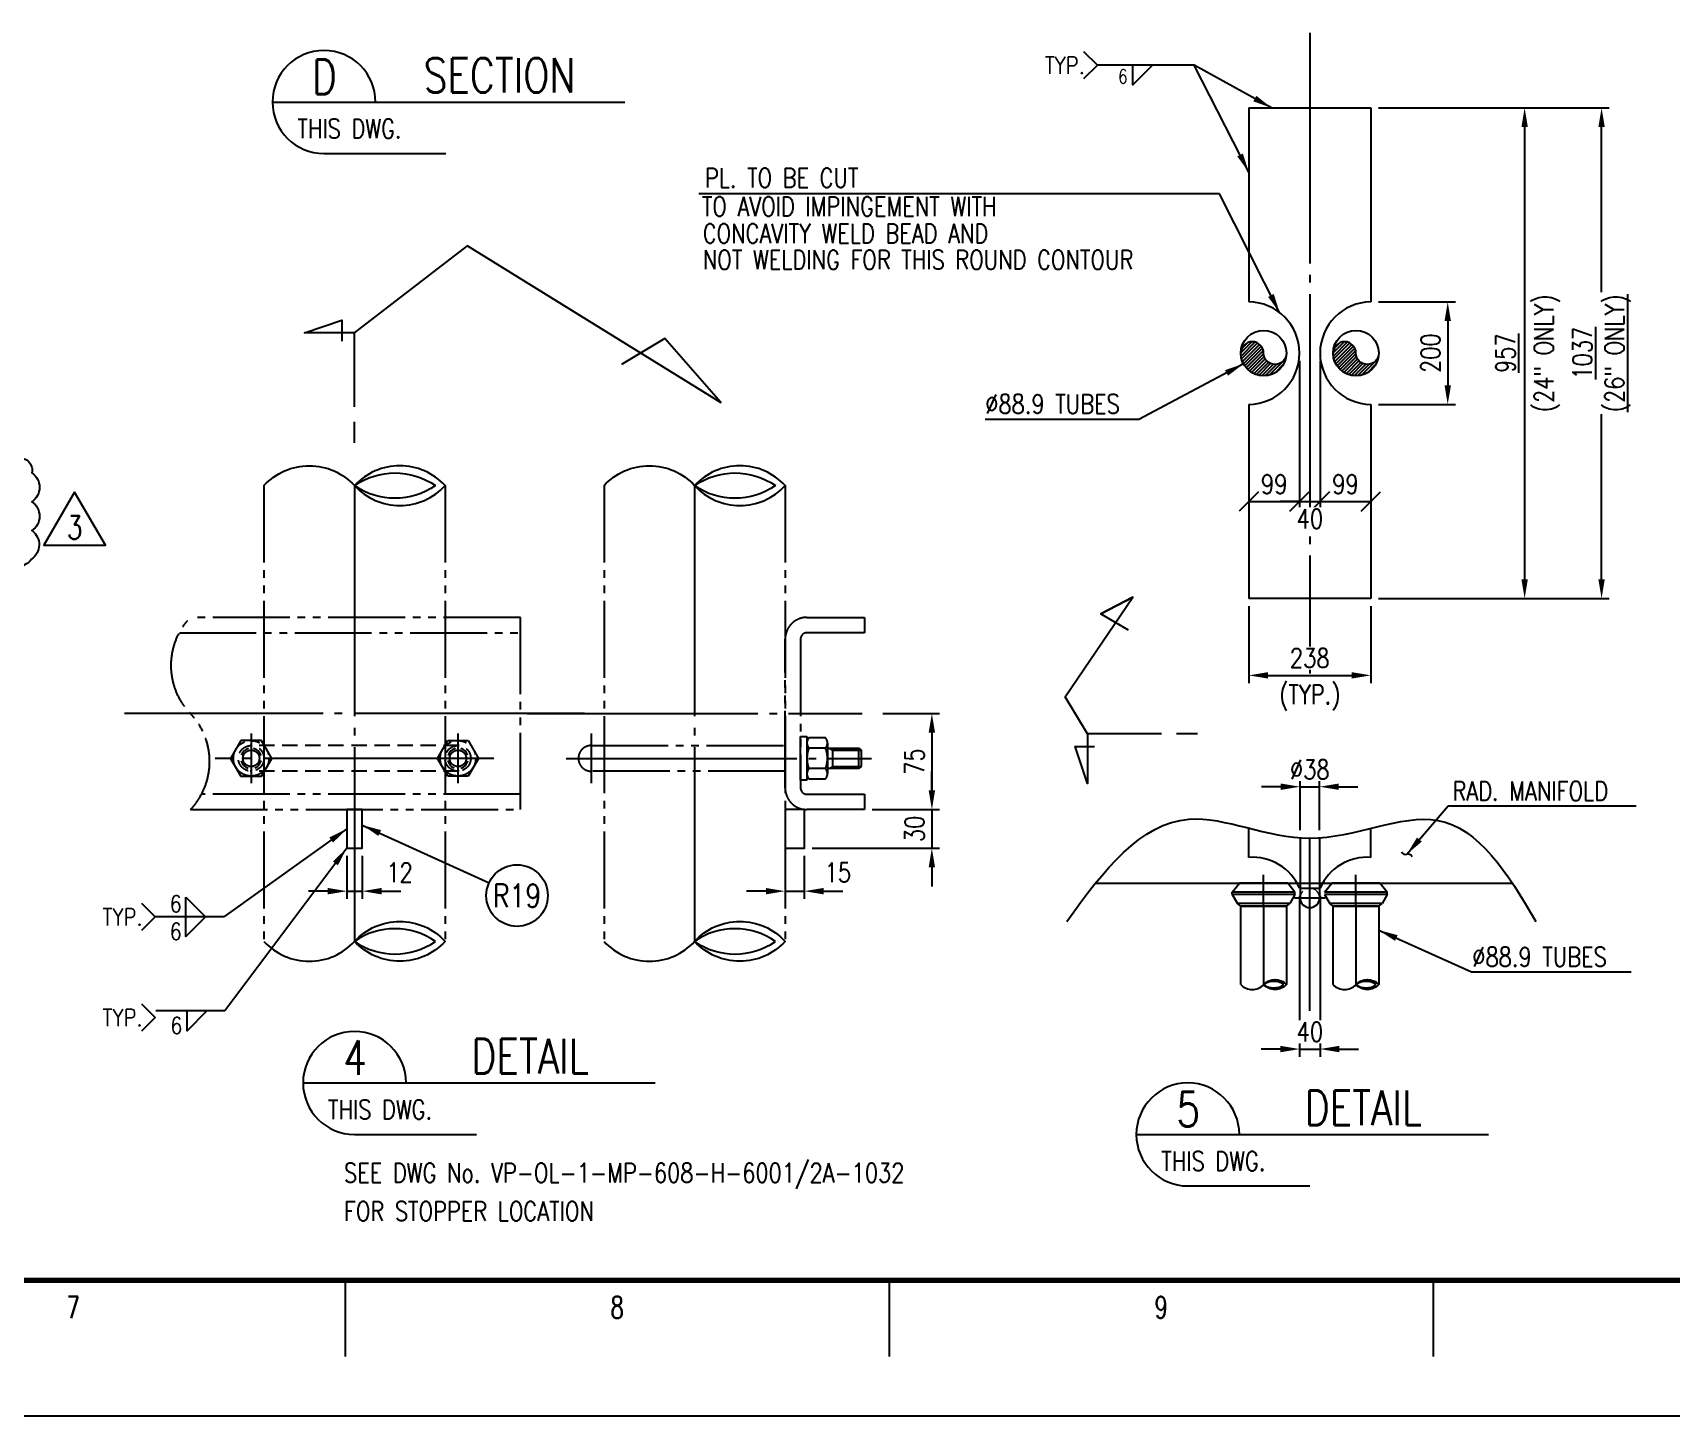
# Model space of a CAD drawing. Header units: millimetres. Extents: x 0 to 91981, y -132907 to 77676.
# Drawn here: x 30559 to 43340, y 41985 to 52780 of the extents above; entities that cross this region are included whole.
import ezdxf
from ezdxf.enums import TextEntityAlignment as Align

# ---------------------------------------------------------------- set-up
doc = ezdxf.new("R2010")
doc.units = ezdxf.units.MM
doc.header["$LTSCALE"] = 60
for name, pattern in [('JNK-CENTER', [34, 30, -1.5, 1, -1.5]), ('JNK-HIDDEN', [3, 2, -1]), ('JNK-PHANTOM', [15, 10, -1, 1, -1, 1, -1])]:
    doc.linetypes.add(name, pattern=pattern)
for name, color, linetype in [('CEN-R', 1, 'JNK-CENTER'), ('CON-C', 4, 'Continuous'), ('CON-G', 3, 'Continuous'), ('CON-W', 7, 'Continuous'), ('CON-Y', 2, 'Continuous'), ('Dim-W', 7, 'Continuous'), ('HID-Y', 2, 'JNK-HIDDEN'), ('PHA-M', 6, 'JNK-PHANTOM'), ('PHA-W', 7, 'JNK-PHANTOM'), ('rev-2', 2, 'Continuous'), ('rev-3', 2, 'Continuous'), ('TXT-Y', 2, 'Continuous')]:
    doc.layers.add(name, color=color, linetype=linetype)
doc.layers.add('CONT-G', color=3, linetype='Continuous', lineweight=25)
doc.styles.add('DESCRIPTION', font='SIMPLEX', dxfattribs={"width": 0.85})
doc.styles.add('ROMANS', font='ROMANS.shx', dxfattribs={"width": 0.8})
doc.styles.add('SIMPLEX', font='simplex.shx', dxfattribs={"width": 0.8})
doc.dimstyles.new('DIM60', dxfattribs={"dimscale": 60, "dimtxt": 2.5, "dimasz": 2.5, "dimexe": 1, "dimexo": 1, "dimgap": 1, "dimtad": 1, "dimdsep": 46, "dimtxsty": 'SIMPLEX', "dimcen": 0, "dimclrd": 256, "dimclre": 256, "dimclrt": 2, "dimadec": 1, "dimazin": 2, "dimtfac": 1, "dimtix": 1, "dimtmove": 2, "dimatfit": 2, "dimfxl": 1, "dimarcsym": 1})
doc.dimstyles.new('DIM60x10', dxfattribs={"dimscale": 60, "dimtxt": 2.5, "dimasz": 2.5, "dimexe": 1, "dimexo": 1, "dimgap": 1, "dimtad": 1, "dimdec": 1, "dimlfac": 0.1, "dimdsep": 46, "dimtxsty": 'SIMPLEX', "dimcen": 2.5, "dimclrd": 7, "dimclre": 7, "dimclrt": 2, "dimadec": 1, "dimazin": 2, "dimtfac": 1, "dimtdec": 1, "dimtix": 1, "dimtmove": 2, "dimatfit": 2, "dimfxl": 1, "dimtfill": 1, "dimtolj": 1, "dimtzin": 0, "dimarcsym": 1})
doc.dimstyles.new('DIM60x4', dxfattribs={"dimscale": 60, "dimtxt": 2.5, "dimasz": 2.5, "dimexe": 1, "dimexo": 1, "dimgap": 1, "dimtad": 1, "dimdec": 1, "dimlfac": 0.25, "dimdsep": 46, "dimtxsty": 'SIMPLEX', "dimcen": 2.5, "dimclrd": 7, "dimclre": 7, "dimclrt": 2, "dimadec": 1, "dimazin": 2, "dimtfac": 1, "dimtdec": 1, "dimtix": 1, "dimtmove": 2, "dimatfit": 2, "dimfxl": 1, "dimtfill": 1, "dimtolj": 1, "dimtzin": 0, "dimarcsym": 1})

# ---------------------------------------------------------------- blocks, each defined once
blk = doc.blocks.new('pipesec')
at = {"layer": 'CON-W'}
for p, q in [((0.121, 0.485), (0.485, 0.121)), ((0.244, 0.437), (0.437, 0.244)), ((0.012, 0), (0.36, -0.347)), ((0.075, 0.011), (0.394, -0.308)), ((0.126, 0.034), (0.425, -0.264)), ((0.169, 0.066), (0.451, -0.216)), ((0.204, 0.105), (0.473, -0.163)), ((0.23, 0.153), (0.489, -0.105)), ((0.247, 0.211), (0.498, -0.041)), ((0.248, 0.284), (0.499, 0.033)), ((-0.25, -0.258), (-0.008, -0.5)), ((-0.243, -0.191), (0.063, -0.496)), ((-0.227, -0.355), (-0.105, -0.477)), ((-0.223, -0.136), (0.125, -0.484)), ((-0.193, -0.092), (0.181, -0.466)), ((-0.156, -0.055), (0.232, -0.443)), ((-0.111, -0.026), (0.279, -0.415)), ((-0.056, -0.006), (0.321, -0.383))]:
    blk.add_line(p, q, dxfattribs=at)
blk.add_lwpolyline([(0, 0.5, -1), (0, 0, 1), (0, -0.5, 1)], format="xyb", dxfattribs=at)
blk = doc.blocks.new('weld-sy2')
blk.add_lwpolyline([(2.56, 0), (0, -2.56), (0, 0)])
at = {"style": 'SIMPLEX', "width": 0.8}
blk.add_attdef('4', text='', height=2.2, dxfattribs=at).set_placement((-0.6504, -2.992), align=Align.RIGHT)
blk = doc.blocks.new('tail-l')
blk.add_lwpolyline([(-1.74, -1.74), (0, 0), (-1.74, 1.74)])
at = {"style": 'SIMPLEX', "width": 0.85}
blk.add_text('TYP.', height=2.2, dxfattribs=at).set_placement((-1.62, -0.02), align=Align.MIDDLE_RIGHT)
blk = doc.blocks.new('*D984')
at = {"layer": 'DEFPOINTS', "color": 0, "ltscale": 60, "transparency": 16777216}
for p in [(40997, 50680), (40997, 49880), (41597, 49880)]:
    blk.add_point(p, dxfattribs=at)
at = {"layer": 'Dim-W', "color": 7, "linetype": 'ByBlock', "lineweight": -2, "ltscale": 60, "transparency": 16777216}
for p, q in [((41057, 50680), (41657, 50680)), ((41597, 50530), (41597, 50030)), ((41057, 49880), (41657, 49880))]:
    blk.add_line(p, q, dxfattribs=at)
at = {"layer": 'Dim-W', "color": 7, "ltscale": 60, "transparency": 16777216}
for points in [[(41572, 50530), (41622, 50530), (41597, 50680)], [(41572, 50030), (41622, 50030), (41597, 49880)]]:
    blk.add_solid(points, dxfattribs=at)
at = {"layer": 'Dim-W', "color": 2, "ltscale": 60, "transparency": 16777216, "insert": (41462, 50280), "char_height": 150, "attachment_point": 5, "rotation": 90, "style": 'SIMPLEX', "bg_fill": 3, "box_fill_scale": 1.1, "bg_fill_color": 256, "bg_fill_true_color": 13158600, "bg_fill_transparency": 0}
blk.add_mtext('\\A1;200', dxfattribs=at)
blk = doc.blocks.new('*D985')
at = {"layer": 'DEFPOINTS', "color": 0, "ltscale": 60, "transparency": 16777216}
for p in [(40997, 52194), (40997, 48366), (42197, 48366)]:
    blk.add_point(p, dxfattribs=at)
at = {"layer": 'Dim-W', "color": 7, "linetype": 'ByBlock', "lineweight": -2, "ltscale": 60, "transparency": 16777216}
for p, q in [((41057, 52194), (42257, 52194)), ((42197, 52044), (42197, 48516)), ((41057, 48366), (42257, 48366))]:
    blk.add_line(p, q, dxfattribs=at)
at = {"layer": 'Dim-W', "color": 7, "ltscale": 60, "transparency": 16777216}
for points in [[(42172, 52044), (42222, 52044), (42197, 52194)], [(42172, 48516), (42222, 48516), (42197, 48366)]]:
    blk.add_solid(points, dxfattribs=at)
at = {"layer": 'Dim-W', "color": 2, "ltscale": 60, "transparency": 16777216, "char_height": 150, "attachment_point": 5, "rotation": 90, "style": 'SIMPLEX', "bg_fill": 3, "box_fill_scale": 1.1, "bg_fill_color": 256, "bg_fill_true_color": 13158600, "bg_fill_transparency": 0}
for s, insert in [('\\A1;(24" ONLY)', (42371, 50280)), ('\\A1;\\L957', (42047, 50280))]:
    blk.add_mtext(s, dxfattribs=dict(at, insert=insert))
blk = doc.blocks.new('_Oblique')
at = {"color": 0, "linetype": 'ByBlock', "lineweight": -2}
blk.add_line((-0.5, -0.5), (0.5, 0.5), dxfattribs=at)
blk = doc.blocks.new('*D986')
at = {"layer": 'DEFPOINTS', "color": 0, "ltscale": 60, "transparency": 16777216}
for p in [(40441, 50280), (40045, 49880), (40441, 49123)]:
    blk.add_point(p, dxfattribs=at)
at = {"layer": 'Dim-W', "color": 7, "linetype": 'ByBlock', "lineweight": -2, "ltscale": 60, "transparency": 16777216}
for p, q in [((40441, 50220), (40441, 49063)), ((40045, 49820), (40045, 49063)), ((40045, 49123), (40441, 49123))]:
    blk.add_line(p, q, dxfattribs=at)
at = {"layer": 'Dim-W', "color": 7, "lineweight": -2, "ltscale": 60, "transparency": 16777216, "xscale": 150, "yscale": 150, "zscale": 150, "rotation": 180}
blk.add_blockref('_Oblique', (40045, 49123), dxfattribs=at)
at = {"layer": 'Dim-W', "color": 7, "lineweight": -2, "ltscale": 60, "transparency": 16777216, "xscale": 150, "yscale": 150, "zscale": 150}
blk.add_blockref('_Oblique', (40441, 49123), dxfattribs=at)
at = {"layer": 'Dim-W', "color": 2, "ltscale": 60, "transparency": 16777216, "insert": (40243, 49258), "char_height": 150, "attachment_point": 5, "style": 'SIMPLEX', "bg_fill": 3, "box_fill_scale": 1.1, "bg_fill_color": 256, "bg_fill_true_color": 13158600, "bg_fill_transparency": 0}
blk.add_mtext('\\A1;99', dxfattribs=at)
blk = doc.blocks.new('*D987')
at = {"layer": 'DEFPOINTS', "color": 0, "ltscale": 60, "transparency": 16777216}
for p in [(40601, 50280), (40997, 49880), (40997, 49123)]:
    blk.add_point(p, dxfattribs=at)
at = {"layer": 'Dim-W', "color": 7, "linetype": 'ByBlock', "lineweight": -2, "ltscale": 60, "transparency": 16777216}
for p, q in [((40601, 50220), (40601, 49063)), ((40997, 49820), (40997, 49063)), ((40601, 49123), (40997, 49123))]:
    blk.add_line(p, q, dxfattribs=at)
at = {"layer": 'Dim-W', "color": 7, "lineweight": -2, "ltscale": 60, "transparency": 16777216, "xscale": 150, "yscale": 150, "zscale": 150, "rotation": 180}
blk.add_blockref('_Oblique', (40601, 49123), dxfattribs=at)
at = {"layer": 'Dim-W', "color": 7, "lineweight": -2, "ltscale": 60, "transparency": 16777216, "xscale": 150, "yscale": 150, "zscale": 150}
blk.add_blockref('_Oblique', (40997, 49123), dxfattribs=at)
at = {"layer": 'Dim-W', "color": 2, "ltscale": 60, "transparency": 16777216, "insert": (40799, 49258), "char_height": 150, "attachment_point": 5, "style": 'SIMPLEX', "bg_fill": 3, "box_fill_scale": 1.1, "bg_fill_color": 256, "bg_fill_true_color": 13158600, "bg_fill_transparency": 0}
blk.add_mtext('\\A1;99', dxfattribs=at)
blk = doc.blocks.new('*D988')
at = {"layer": 'DEFPOINTS', "color": 0, "ltscale": 60, "transparency": 16777216}
for p in [(40441, 50280), (40601, 50280)]:
    blk.add_point(p, dxfattribs=at)
at = {"layer": 'Dim-W', "color": 7, "linetype": 'ByBlock', "lineweight": -2, "ltscale": 60, "transparency": 16777216}
for p, q in [((40441, 50220), (40441, 49063)), ((40601, 50220), (40601, 49063)), ((40441, 49123), (40291, 49123)), ((40441, 49123), (40601, 49123)), ((40601, 49123), (40751, 49123))]:
    blk.add_line(p, q, dxfattribs=at)
at = {"layer": 'Dim-W', "color": 7, "lineweight": -2, "ltscale": 60, "transparency": 16777216, "xscale": 150, "yscale": 150, "zscale": 150}
blk.add_blockref('_Oblique', (40441, 49123), dxfattribs=at)
at = {"layer": 'Dim-W', "color": 7, "lineweight": -2, "ltscale": 60, "transparency": 16777216, "xscale": 150, "yscale": 150, "zscale": 150, "rotation": 180}
blk.add_blockref('_Oblique', (40601, 49123), dxfattribs=at)
at = {"layer": 'Dim-W', "color": 2, "ltscale": 60, "transparency": 16777216, "insert": (40521, 48988), "char_height": 150, "attachment_point": 5, "style": 'SIMPLEX', "bg_fill": 3, "box_fill_scale": 1.1, "bg_fill_color": 256, "bg_fill_true_color": 13158600, "bg_fill_transparency": 0}
blk.add_mtext('\\A1;40', dxfattribs=at)
at = {"layer": 'DEFPOINTS', "color": 0, "ltscale": 60, "transparency": 16777216}
blk.add_point((40601, 49123), dxfattribs=at)
blk = doc.blocks.new('*D989')
at = {"layer": 'DEFPOINTS', "color": 0, "ltscale": 60, "transparency": 16777216}
for p in [(40045, 48366), (40997, 48366), (40997, 47766)]:
    blk.add_point(p, dxfattribs=at)
at = {"layer": 'Dim-W', "color": 7, "linetype": 'ByBlock', "lineweight": -2, "ltscale": 60, "transparency": 16777216}
for p, q in [((40045, 48306), (40045, 47706)), ((40997, 48306), (40997, 47706)), ((40195, 47766), (40847, 47766))]:
    blk.add_line(p, q, dxfattribs=at)
at = {"layer": 'Dim-W', "color": 7, "ltscale": 60, "transparency": 16777216}
for points in [[(40195, 47791), (40195, 47741), (40045, 47766)], [(40847, 47791), (40847, 47741), (40997, 47766)]]:
    blk.add_solid(points, dxfattribs=at)
at = {"layer": 'Dim-W', "color": 2, "ltscale": 60, "transparency": 16777216, "char_height": 150, "attachment_point": 5, "style": 'SIMPLEX', "bg_fill": 3, "box_fill_scale": 1.1, "bg_fill_color": 256, "bg_fill_true_color": 13158600, "bg_fill_transparency": 0}
for s, insert in [('\\A1;238', (40521, 47901)), ('\\A1;(TYP.)', (40521, 47592))]:
    blk.add_mtext(s, dxfattribs=dict(at, insert=insert))
blk = doc.blocks.new('*D853')
at = {"layer": 'CON-G', "color": 7, "linetype": 'ByBlock', "lineweight": -2, "ltscale": 60, "transparency": 16777216}
for p, q in [((40445, 46558), (40445, 46957)), ((40597, 46558), (40597, 46957)), ((40295, 46897), (40145, 46897)), ((40445, 46897), (40597, 46897)), ((40747, 46897), (40897, 46897))]:
    blk.add_line(p, q, dxfattribs=at)
at = {"layer": 'CON-G', "color": 7, "ltscale": 60, "transparency": 16777216}
for points in [[(40295, 46922), (40295, 46872), (40445, 46897)], [(40747, 46922), (40747, 46872), (40597, 46897)]]:
    blk.add_solid(points, dxfattribs=at)
at = {"layer": 'DEFPOINTS', "color": 0, "ltscale": 60, "transparency": 16777216}
for p in [(40445, 46498), (40597, 46498)]:
    blk.add_point(p, dxfattribs=at)
at = {"layer": 'CON-G', "color": 2, "ltscale": 60, "transparency": 16777216, "insert": (40521, 47032), "char_height": 150, "attachment_point": 5, "style": 'SIMPLEX', "bg_fill": 3, "box_fill_scale": 1.1, "bg_fill_color": 256, "bg_fill_true_color": 13158600, "bg_fill_transparency": 0}
blk.add_mtext('\\A1;%%C38', dxfattribs=at)
at = {"layer": 'DEFPOINTS', "color": 0, "ltscale": 60, "transparency": 16777216}
blk.add_point((40597, 46897), dxfattribs=at)
blk = doc.blocks.new('*D990')
at = {"layer": 'CON-G', "color": 7, "linetype": 'ByBlock', "lineweight": -2, "ltscale": 60, "transparency": 16777216}
for p, q in [((40441, 46045), (40441, 44790)), ((40601, 46045), (40601, 44790)), ((40291, 44850), (40141, 44850)), ((40441, 44850), (40601, 44850)), ((40751, 44850), (40901, 44850))]:
    blk.add_line(p, q, dxfattribs=at)
at = {"layer": 'CON-G', "color": 7, "ltscale": 60, "transparency": 16777216}
for points in [[(40291, 44875), (40291, 44825), (40441, 44850)], [(40751, 44875), (40751, 44825), (40601, 44850)]]:
    blk.add_solid(points, dxfattribs=at)
at = {"layer": 'DEFPOINTS', "color": 0, "ltscale": 60, "transparency": 16777216}
for p in [(40441, 46105), (40601, 46105)]:
    blk.add_point(p, dxfattribs=at)
at = {"layer": 'CON-G', "color": 2, "ltscale": 60, "transparency": 16777216, "insert": (40521, 44985), "char_height": 150, "attachment_point": 5, "style": 'SIMPLEX', "bg_fill": 3, "box_fill_scale": 1.1, "bg_fill_color": 256, "bg_fill_true_color": 13158600, "bg_fill_transparency": 0}
blk.add_mtext('\\A1;40', dxfattribs=at)
at = {"layer": 'DEFPOINTS', "color": 0, "ltscale": 60, "transparency": 16777216}
blk.add_point((40601, 44850), dxfattribs=at)
blk = doc.blocks.new('SECMARK4')
at = {"layer": 'CON-C'}
blk.add_line((0, 0), (-2.72, 0), dxfattribs=at)
blk.add_lwpolyline([(-4.67, 0), (-14.32, 0), (-14.32, -6.45), (-15.93, -1.66), (-13.39, -1.66)], dxfattribs=at)
at = {"layer": 'CON-C', "style": 'SIMPLEX', "width": 0.8}
blk.add_attdef('TAG', text='', height=3.5, dxfattribs=at).set_placement((-7.82, -4.86), align=Align.CENTER)
blk = doc.blocks.new('pipesece')
at = {"layer": 'CON-W'}
blk.add_lwpolyline([(0.5, 0, 0.44), (0, 0, -0.44), (-0.5, 0, -0.44), (0, 0)], format="xyb", dxfattribs=at)
blk.add_lwpolyline([(-0.4461, 0, 0.31383), (0, 0, 0.31383)], format="xyb", close=True, dxfattribs=at)
blk = doc.blocks.new('*D854')
at = {"layer": 'CON-W', "color": 7, "linetype": 'ByBlock', "lineweight": -2, "transparency": 16777216}
for p, q in [((33010, 46358), (33010, 46022)), ((33130, 46358), (33130, 46022)), ((32860, 46082), (32710, 46082)), ((33010, 46082), (33130, 46082)), ((33280, 46082), (33430, 46082))]:
    blk.add_line(p, q, dxfattribs=at)
at = {"layer": 'CON-W', "color": 7, "transparency": 16777216}
blk.add_solid([(32860, 46107), (32860, 46057), (33010, 46082)], dxfattribs=at)
at = {"layer": 'DEFPOINTS', "color": 0, "transparency": 16777216}
for p in [(33010, 46418), (33130, 46418), (33130, 46082)]:
    blk.add_point(p, dxfattribs=at)
at = {"layer": 'CON-W', "color": 2, "transparency": 16777216, "insert": (33421, 46228), "char_height": 150, "attachment_point": 5, "style": 'SIMPLEX', "bg_fill": 3, "box_fill_scale": 1.1, "bg_fill_color": 256, "bg_fill_true_color": 13158600, "bg_fill_transparency": 0}
blk.add_mtext('\\A1;12', dxfattribs=at)
at = {"layer": 'CON-W', "color": 7, "transparency": 16777216}
blk.add_solid([(33280, 46107), (33280, 46057), (33130, 46082)], dxfattribs=at)
blk = doc.blocks.new('*D855')
at = {"layer": 'CON-W', "color": 7, "linetype": 'ByBlock', "lineweight": -2, "transparency": 16777216}
for p, q in [((36428, 46358), (36428, 46022)), ((36578, 46358), (36578, 46022)), ((36278, 46082), (36128, 46082)), ((36428, 46082), (36578, 46082)), ((36728, 46082), (36878, 46082))]:
    blk.add_line(p, q, dxfattribs=at)
at = {"layer": 'CON-W', "color": 7, "transparency": 16777216}
blk.add_solid([(36278, 46107), (36278, 46057), (36428, 46082)], dxfattribs=at)
at = {"layer": 'DEFPOINTS', "color": 0, "transparency": 16777216}
for p in [(36428, 46418), (36578, 46418), (36578, 46082)]:
    blk.add_point(p, dxfattribs=at)
at = {"layer": 'CON-W', "color": 2, "transparency": 16777216, "insert": (36840, 46228), "char_height": 150, "attachment_point": 5, "style": 'SIMPLEX', "bg_fill": 3, "box_fill_scale": 1.1, "bg_fill_color": 256, "bg_fill_true_color": 13158600, "bg_fill_transparency": 0}
blk.add_mtext('\\A1;15', dxfattribs=at)
at = {"layer": 'CON-W', "color": 7, "transparency": 16777216}
blk.add_solid([(36728, 46107), (36728, 46057), (36578, 46082)], dxfattribs=at)
blk = doc.blocks.new('*D856')
at = {"layer": 'CON-W', "color": 7, "linetype": 'ByBlock', "lineweight": -2, "transparency": 16777216}
for p, q in [((37191, 47468), (37633, 47468)), ((37573, 47318), (37573, 46868)), ((37108, 46718), (37633, 46718))]:
    blk.add_line(p, q, dxfattribs=at)
at = {"layer": 'CON-W', "color": 7, "transparency": 16777216}
for points in [[(37548, 47318), (37598, 47318), (37573, 47468)], [(37548, 46868), (37598, 46868), (37573, 46718)]]:
    blk.add_solid(points, dxfattribs=at)
at = {"layer": 'DEFPOINTS', "color": 0, "transparency": 16777216}
for p in [(37131, 47468), (37048, 46718), (37573, 46718)]:
    blk.add_point(p, dxfattribs=at)
at = {"layer": 'CON-W', "color": 2, "transparency": 16777216, "insert": (37438, 47093), "char_height": 150, "attachment_point": 5, "rotation": 90, "style": 'SIMPLEX', "bg_fill": 3, "box_fill_scale": 1.1, "bg_fill_color": 256, "bg_fill_true_color": 13158600, "bg_fill_transparency": 0}
blk.add_mtext('\\A1;75', dxfattribs=at)
blk = doc.blocks.new('*D857')
at = {"layer": 'CON-W', "color": 7, "linetype": 'ByBlock', "lineweight": -2, "transparency": 16777216}
for p, q in [((37573, 46868), (37573, 47018)), ((37108, 46718), (37633, 46718)), ((37573, 46718), (37573, 46418)), ((36638, 46418), (37633, 46418)), ((37573, 46268), (37573, 46118))]:
    blk.add_line(p, q, dxfattribs=at)
at = {"layer": 'CON-W', "color": 7, "transparency": 16777216}
for points in [[(37548, 46868), (37598, 46868), (37573, 46718)], [(37548, 46268), (37598, 46268), (37573, 46418)]]:
    blk.add_solid(points, dxfattribs=at)
at = {"layer": 'DEFPOINTS', "color": 0, "transparency": 16777216}
for p in [(37048, 46718), (36578, 46418)]:
    blk.add_point(p, dxfattribs=at)
at = {"layer": 'CON-W', "color": 2, "transparency": 16777216, "insert": (37438, 46568), "char_height": 150, "attachment_point": 5, "rotation": 90, "style": 'SIMPLEX', "bg_fill": 3, "box_fill_scale": 1.1, "bg_fill_color": 256, "bg_fill_true_color": 13158600, "bg_fill_transparency": 0}
blk.add_mtext('\\A1;30', dxfattribs=at)
at = {"layer": 'DEFPOINTS', "color": 0, "transparency": 16777216}
blk.add_point((37573, 46418), dxfattribs=at)
blk = doc.blocks.new('weld-sy1')
blk.add_lwpolyline([(0, 2.56), (2.56, 0), (0, -2.56)], close=True)
at = {"style": 'DESCRIPTION', "width": 0.8}
for p in [(-0.563, 0.592), (-0.563, -2.992)]:
    blk.add_attdef('4', text='', height=2.2, dxfattribs=at).set_placement(p, align=Align.RIGHT)
for p in [(3.018, 0.57), (3.018, -2.87)]:
    blk.add_attdef('50-150', p, '', height=2.2, dxfattribs=at)
blk = doc.blocks.new('piec-tag')
at = {"layer": 'CON-Y'}
blk.add_circle((0, 0), 4, dxfattribs=at)
at = {"layer": 'CON-G', "style": 'SIMPLEX', "width": 0.8}
blk.add_attdef('P.N', text='', height=3, dxfattribs=at).set_placement((0, 0), align=Align.MIDDLE)
at = {"layer": 'CON-G', "style": 'SIMPLEX', "width": 0.8, "flags": 1}
blk.add_attdef('BOM', (4.48, -3.74), '', height=2.5, dxfattribs=at)
blk = doc.blocks.new('SECTITLE')
at = {"layer": 'CON-G'}
for p, q in [((-1.7, 0), (44.1, 0)), ((5, -6.7), (20.86, -6.7))]:
    blk.add_line(p, q, dxfattribs=at)
blk.add_arc((5, 0), 6.7, 0, 270, dxfattribs=at)
at = {"layer": 'CON-C', "style": 'SIMPLEX', "width": 0.8}
for tag, p in [('A', (5.06, 1.04)), ('ELEVATION', (27.83, 1.22))]:
    blk.add_attdef(tag, text='', height=4.5, dxfattribs=at).set_placement(p, align=Align.CENTER)
at = {"layer": 'CON-Y', "style": 'SIMPLEX', "width": 0.8}
blk.add_attdef('SCALE', text='', height=2.5, dxfattribs=at).set_placement((44.9, -3.72), align=Align.RIGHT)
blk.add_attdef('H0000-0000', (1.54, -4.72), '', height=2.5, dxfattribs=at)
blk = doc.blocks.new('*D991')
at = {"layer": 'DEFPOINTS', "color": 0, "ltscale": 60, "transparency": 16777216}
for p in [(40997, 52194), (42797, 52194), (40997, 48366)]:
    blk.add_point(p, dxfattribs=at)
at = {"layer": 'Dim-W', "color": 7, "linetype": 'ByBlock', "lineweight": -2, "ltscale": 60, "transparency": 16777216}
for p, q in [((41057, 52194), (42857, 52194)), ((42797, 48516), (42797, 52044)), ((41057, 48366), (42857, 48366))]:
    blk.add_line(p, q, dxfattribs=at)
at = {"layer": 'Dim-W', "color": 7, "ltscale": 60, "transparency": 16777216}
for points in [[(42772, 52044), (42822, 52044), (42797, 52194)], [(42772, 48516), (42822, 48516), (42797, 48366)]]:
    blk.add_solid(points, dxfattribs=at)
at = {"layer": 'Dim-W', "color": 2, "ltscale": 60, "transparency": 16777216, "insert": (42797, 50280), "char_height": 150, "attachment_point": 5, "rotation": 90, "style": 'SIMPLEX', "bg_fill": 3, "box_fill_scale": 1.1, "bg_fill_color": 256, "bg_fill_true_color": 13158600, "bg_fill_transparency": 0}
blk.add_mtext('\\A1;\\L1037\\P(26" ONLY)', dxfattribs=at)
blk = doc.blocks.new('revmark')
at = {"layer": 'rev-2'}
blk.add_lwpolyline([(0, 0), (-4, -6.93), (4, -6.93)], close=True, dxfattribs=at)
at = {"layer": 'rev-2', "style": 'SIMPLEX', "width": 0.8}
blk.add_attdef('REVMARK', text='', height=3, dxfattribs=at).set_placement((0, -4.62), align=Align.MIDDLE_CENTER)
blk = doc.blocks.new('TITLE')
at = {"color": 7}
for p, q in [((523.41, 17.68), (523.41, 7.78)), ((594.15, 17.68), (594.15, 7.78)), ((664.88, 17.68), (664.88, 7.78)), ((841, 0), (0, 0))]:
    blk.add_line(p, q, dxfattribs=at)
at = {"color": 7, "const_width": 0.707}
blk.add_lwpolyline([(28.29, 17.68), (823.67, 17.68)], dxfattribs=at)
at = {"color": 7, "style": 'ROMANS', "width": 0.7}
for s, p in [('7', (488.05, 14.15)), ('8', (558.78, 14.15)), ('9', (629.51, 14.15))]:
    blk.add_text(s, height=2.83, dxfattribs=at).set_placement(p, align=Align.MIDDLE)

msp = doc.modelspace()

# ---------------------------------------------------------------- linework, layer by layer
at = {"layer": 'CEN-R'}
for p, q in [((40521.14383, 52780.16912), (40521.14383, 47780.16912)), ((33069.53173, 49246.46822), (33069.53173, 45690.23087)), ((35721.97956, 49246.46822), (35721.97956, 45690.23087)), ((34863.44828, 47468.34954), (31275.61518, 47468.34954)), ((34415.26633, 47468.34954), (37028.69279, 47468.34954)), ((32263.03173, 47312.32168), (32263.03173, 46924.3774)), ((33876.03173, 47312.32168), (33876.03173, 46924.3774)), ((34915.47956, 47312.32168), (34915.47956, 46924.3774)), ((34156.67128, 47118.34954), (31982.39218, 47118.34954)), ((34719.92132, 47118.34954), (37103.0038, 47118.34954)), ((40521.14383, 45148.30305), (40521.14383, 46495.42759))]:
    msp.add_line(p, q, dxfattribs=at)
at = {"layer": 'CON-C'}
msp.add_line((33069.53173, 49580.28079), (33069.53173, 49743.28079), dxfattribs=at)
for points in [[(33069.53173, 50439.28079), (33949.92234, 51116.44013), (35927.16039, 49893.85274), (35490.24009, 50393.48412), (35151.40444, 50190.53202)], [(33069.53173, 49860.28079), (33069.53173, 50439.28079), (32678.93173, 50439.28079), (32970.93173, 50536.28079), (32970.93173, 50374.28079)], [(38786.28019, 47310.07252), (38611.62948, 47597.96495), (39140.17724, 48377.33089), (38890.58803, 48246.43936), (39140.17724, 48377.33089)], [(38890.58803, 48246.43936), (39104.2635, 48121.00827)]]:
    msp.add_lwpolyline(points, dxfattribs=at)
at = {"layer": 'CON-G', "ltscale": 60}
for p, q in [((40045.14383, 52194.16912), (40045.14383, 50680.14912)), ((40045.14383, 52194.16912), (40997.14383, 52194.16912)), ((40997.14383, 52194.16912), (40997.14383, 50680.14912)), ((40045.14383, 49880.18912), (40045.14383, 48366.16912)), ((40997.14383, 49880.18912), (40997.14383, 48366.16912)), ((40997.14383, 48366.16912), (40045.14383, 48366.16912)), ((38848.8008, 46143.36171), (42101.76516, 46143.36171))]:
    msp.add_line(p, q, dxfattribs=at)
for centre, start, end in [((40041.14383, 50280.16912), 270.572967345, 89.427032655), ((41001.14383, 50280.16912), 90.572967345, 269.427032655)]:
    msp.add_arc(centre, 400, start, end, dxfattribs=at)
at = {"layer": 'CON-G'}
for centre, start, end in [((32263.03173, 47118.34954), 105.772784845, 161.329341187), ((32263.03173, 47118.34954), 15.659044557, 76.437566337), ((33876.03173, 47118.34954), 103.562433663, 164.340955443), ((33876.03173, 47118.34954), 18.670658813, 74.227215155), ((32263.03173, 47118.34954), 194.16511255, 253.054479875), ((32263.03173, 47118.34954), 291.470318793, 347.039755404), ((33876.03173, 47118.34954), 192.960244596, 248.529681207), ((33876.03173, 47118.34954), 286.945520125, 345.83488745)]:
    msp.add_arc(centre, 80, start, end, dxfattribs=at)
at = {"layer": 'CON-W'}
msp.add_lwpolyline([(41237.07689, 46389.42589, 0.4), (41278.37147, 46370.4587, -0.4), (41319.66604, 46351.49151, -0.4)], format="xyb", dxfattribs=at)
at = {"layer": 'CON-W', "ltscale": 60}
for centre in [(40161.14379, 50280.16912), (40881.14379, 50280.16912)]:
    msp.add_circle(centre, 177.8, dxfattribs=at)
msp.add_open_spline([(38626.10463, 45844.41449), (38910.85834, 46247.9445), (39425.97801, 46891.1961), (40533.05164, 46315.59996), (41631.6083, 46895.86457), (42064.86375, 46225.36922), (42283.96784, 45844.41449)], degree=3, knots=[116.8466617384, 116.8466617384, 116.8466617384, 116.8466617384, 1065.4408903908, 1781.604025587, 2537.6901140319, 3375.5909203904, 3375.5909203904, 3375.5909203904, 3375.5909203904], dxfattribs=at)
at = {"layer": 'CONT-G'}
for p, q in [((40045.14383, 46345.8455), (40045.14383, 46573.97509)), ((40997.14383, 46345.8455), (40997.14383, 46572.36234))]:
    msp.add_line(p, q, dxfattribs=at)
for points in [[(33009.53173, 46418.34954), (33129.53173, 46418.34954), (33129.53173, 46718.34954), (33009.53173, 46718.34954)], [(36428.47956, 46418.34954), (36578.47956, 46418.34954), (36578.47956, 46718.34954), (36428.47956, 46718.34954)]]:
    msp.add_lwpolyline(points, close=True, dxfattribs=at)
for centre, start, end in [((40073.84583, 45946.87659), 23.32915495, 94.114795561), ((40968.44182, 45946.87659), 85.885204419, 156.670845033)]:
    msp.add_arc(centre, 400, start, end, dxfattribs=at)
at = {"layer": 'HID-Y'}
for p, q in [((33884.53173, 47218.34954), (32254.53173, 47218.34954)), ((33884.53173, 47018.34954), (32254.53173, 47018.34954))]:
    msp.add_line(p, q, dxfattribs=at)
at = {"layer": 'HID-Y', "ltscale": 60}
msp.add_line((40441.14383, 46105.28171), (40601.14383, 46105.28171), dxfattribs=at)
at = {"layer": 'HID-Y'}
for centre in [(32263.03173, 47118.34954), (33876.03173, 47118.34954)]:
    msp.add_circle(centre, 100, dxfattribs=at)
at = {"layer": 'PHA-M', "ltscale": 60}
for p, q in [((39916.74383, 46075.43175), (39973.74383, 46143.36171)), ((41125.54383, 46075.43175), (41068.54383, 46143.36171)), ((39916.74383, 46055.43175), (39916.74383, 46075.43175)), ((39916.74383, 46055.43175), (39957.13473, 45985.47266)), ((41125.54383, 46055.43175), (41085.15292, 45985.47266)), ((41125.54383, 46055.43175), (41125.54383, 46075.43175)), ((39983.34383, 45965.36171), (39957.13473, 45985.47266)), ((41058.94383, 45965.36171), (41085.15292, 45985.47266))]:
    msp.add_line(p, q, dxfattribs=at)
at = {"layer": 'PHA-W'}
for p, q in [((32363.03173, 49246.46822), (32363.03173, 45690.23087)), ((33776.03173, 49246.46822), (33776.03173, 45690.23087)), ((35015.47956, 49246.46822), (35015.47956, 45690.23087)), ((36428.47956, 49246.46822), (36428.47956, 45690.23087)), ((34364.53173, 48218.34954), (31789.36824, 48218.34954)), ((34364.53173, 46718.34954), (34364.53173, 48218.34954)), ((31702.86928, 48098.34954), (34364.53173, 48098.34954)), ((36598.47956, 47237.42479), (36598.47956, 46999.2743)), ((36743.5802, 47198.34954), (36613.37892, 47198.34954)), ((36758.47956, 47237.42479), (36758.47956, 46999.2743)), ((36799.67956, 47038.34954), (36799.67956, 47198.34954)), ((37004.47956, 47038.34954), (37004.47956, 47198.34954)), ((36743.5802, 47038.34954), (36613.37892, 47038.34954)), ((34364.53173, 46838.34954), (31875.8672, 46838.34954)), ((31789.36824, 46718.34954), (34364.53173, 46718.34954))]:
    msp.add_line(p, q, dxfattribs=at)
at = {"layer": 'PHA-W', "flags": 128}
msp.add_lwpolyline([(31789.36824, 46718.34954, 0.4), (31789.36824, 47468.34954, -0.4), (31789.36824, 48218.34954, -0.4)], format="xyb", dxfattribs=at)
at = {"layer": 'PHA-W'}
for points in [[(37048.47956, 48218.34954), (37048.47956, 48098.34954), (36598.47956, 48098.34954, 0.4142135624), (36548.47956, 48048.34954), (36548.47956, 46888.34954, 0.4142135624), (36598.47956, 46838.34954), (37048.47956, 46838.34954), (37048.47956, 46718.34954), (36598.47956, 46718.34954, -0.4142135624), (36428.47956, 46888.34954), (36428.47956, 48048.34954, -0.4142135624), (36598.47956, 48218.34954)], [(36743.5802, 46958.34954, 0.3726589127), (36743.5802, 47038.34954, 0.1862420053), (36743.5802, 47198.34954, 0.3726589127), (36743.5802, 47278.34954), (36613.37892, 47278.34954, 0.3726589127), (36613.37892, 47198.34954, 0.1862420053), (36613.37892, 47038.34954, 0.3726589127), (36613.37892, 46958.34954)]]:
    msp.add_lwpolyline(points, format="xyb", close=True, dxfattribs=at)
for points in [[(32423.03173, 47118.34954), (32343.03173, 47256.91361), (32183.03173, 47256.91361), (32103.03173, 47118.34954), (32183.03173, 46979.78548), (32343.03173, 46979.78548)], [(33716.03173, 47118.34954), (33796.03173, 47256.91361), (33956.03173, 47256.91361), (34036.03173, 47118.34954), (33956.03173, 46979.78548), (33796.03173, 46979.78548)], [(36598.47956, 46948.34954), (36548.47956, 46948.34954), (36548.47956, 47288.34954), (36598.47956, 47288.34954)]]:
    msp.add_lwpolyline(points, close=True, dxfattribs=at)
msp.add_lwpolyline([(36428.47956, 47018.34954), (34915.47956, 47018.34954, -1), (34915.47956, 47218.34954), (36428.47956, 47218.34954)], format="xyb", dxfattribs=at)
for points in [[(36758.47956, 47198.34954), (37004.47956, 47198.34954), (37020.47956, 47182.34954), (37020.47956, 47054.34954), (37004.47956, 47038.34954), (36758.47956, 47038.34954)], [(36771.96675, 47198.34954), (36799.67956, 47182.34954), (37020.47956, 47182.34954)], [(36771.96675, 47038.34954), (36799.67956, 47054.34954), (37020.47956, 47054.34954)]]:
    msp.add_lwpolyline(points, dxfattribs=at)
for centre, radius in [((32263.03173, 47118.34954), 138.56406), ((32263.03173, 47118.34954), 64), ((33876.03173, 47118.34954), 138.56406), ((33876.03173, 47118.34954), 64)]:
    msp.add_circle(centre, radius, dxfattribs=at)
at = {"layer": 'rev-3'}
msp.add_lwpolyline([(29994.46769, 49461.31884, -0.52056705), (30219.46769, 49461.31884, -0.52056705), (30444.46769, 49461.31884, -0.52056705), (30553.22115, 49345.07229, -0.52056705), (30553.22115, 49120.07229, -0.52056705), (30553.22115, 48895.07229, -0.52056705), (30549.8857, 48673.40774, -0.52056705), (30324.8857, 48673.40774, -0.52056705), (30099.8857, 48673.40774, -0.52056705), (29994.46769, 48792.98973, -0.52056705), (29994.46769, 49017.98973, -0.52056705), (29994.46769, 49242.98973, -0.52056705)], format="xyb", close=True, dxfattribs=at)

# ---------------------------------------------------------------- block references
at = {"layer": 'CON-G', "ltscale": 60, "xscale": 355.5999999985797, "yscale": 355.5999999985797, "zscale": 355.5999999985797, "rotation": 270}
for p in [(40161.14379, 50280.16912), (40881.14379, 50280.16912)]:
    msp.add_blockref('pipesec', p, dxfattribs=at)
at = {"layer": 'CON-W', "xscale": 60, "yscale": 60, "zscale": 60}
for name, p, values in [('SECTITLE', (32530.96386, 52239.87753), {'H0000-0000': 'THIS DWG.', 'A': 'D', 'ELEVATION': 'SECTION'}), ('piec-tag', (34337.18052, 46047.51053), {'P.N': 'R19'}), ('weld-sy2', (31764.37343, 45146.98789), {'4': '6'}), ('SECTITLE', (32769.53173, 44585.61223), {'H0000-0000': 'THIS DWG.', 'A': '4', 'ELEVATION': 'DETAIL'}), ('SECTITLE', (39269.54383, 44183.61223), {'H0000-0000': 'THIS DWG.', 'A': '5', 'ELEVATION': 'DETAIL'})]:
    msp.add_blockref(name, p, dxfattribs=at).add_auto_attribs(values)
at = {"layer": 'CON-W'}
for name, p, xscale, yscale, zscale in [('tail-l', (38863.86507, 52527.52551), 60, 60, 60), ('pipesece', (33069.53173, 49246.46822), -1412.999999995882, 1412.999999995882, 1412.999999995882), ('pipesece', (35721.97956, 49246.46822), -1412.999999995882, 1412.999999995882, 1412.999999995882), ('SECMARK4', (39645.28019, 47310.07252), 60, 60, 60), ('tail-l', (31513.9257, 45881.68258), 60, 60, 60), ('tail-l', (31513.9257, 45096.85867), 60, 60, 60)]:
    msp.add_blockref(name, p, dxfattribs=dict(at, xscale=xscale, yscale=yscale, zscale=zscale))
ref = msp.add_blockref('weld-sy2', (39139.78085, 52527.52551), dxfattribs=dict(at, xscale=60, yscale=60, zscale=60))
ref.add_attrib('4', '6', dxfattribs={"layer": '0', "height": 110.4, "style": 'SIMPLEX', "width": 0.8}).set_placement((39100.75685, 52382.94951), align=Align.RIGHT)
ref = msp.add_blockref('weld-sy1', (31754.21655, 45881.68258), dxfattribs=dict(at, xscale=60, yscale=60, zscale=60))
ref.add_attrib('4', '6', dxfattribs={"layer": '0', "height": 132, "style": 'DESCRIPTION', "width": 0.8}).set_placement((31720.43655, 45917.20258), align=Align.RIGHT)
ref.add_attrib('4', '6', dxfattribs={"layer": '0', "height": 132, "style": 'DESCRIPTION', "width": 0.8}).set_placement((31720.43655, 45702.16258), align=Align.RIGHT)
at = {"layer": 'CON-W', "xscale": 1412.999999995882, "yscale": 1412.999999995882, "zscale": 1412.999999995882, "rotation": 180}
for p in [(33069.53173, 45690.23087), (35721.97956, 45690.23087)]:
    msp.add_blockref('pipesece', p, dxfattribs=at)
at = {"layer": 'rev-3'}
ref = msp.add_blockref('revmark', (30886.06855, 49196.63413), dxfattribs=dict(at, xscale=60, yscale=60, zscale=60))
ref.add_attrib('REVMARK', '3', dxfattribs={"height": 180, "style": 'SIMPLEX', "width": 0.8}).set_placement((30886.06855, 48919.50613), align=Align.MIDDLE_CENTER)

# ---------------------------------------------------------------- texts
at = {"layer": 'TXT-Y', "style": 'SIMPLEX', "width": 0.8}
for s, p in [('PL. TO BE CUT', (35802.29845, 51572.44371)), ('TO AVOID IMPINGEMENT WITH', (35778.35588, 51350.02315)), ('CONCAVITY WELD BEAD AND', (35785.76163, 51139.4419)), ('NOT WELDING FOR THIS ROUND CONTOUR', (35786.03028, 50934.21157)), ('%%C88.9 TUBES', (37989.33529, 49808.65181)), ('RAD. MANIFOLD', (41633.71791, 46788.80934)), ('%%C88.9 TUBES', (41788.4741, 45494.0492)), ('SEE DWG No. VP-OL-1-MP-608-H-6001/2A-1032', (32987.43296, 43808.99709)), ('FOR STOPPER LOCATION', (32987.43296, 43509.67326))]:
    msp.add_text(s, height=150, dxfattribs=at).set_placement(p)

# ---------------------------------------------------------------- leaders
at = {"layer": 'Dim-W'}
for points, override in [([(40045.14383, 51693.00147), (39619.78085, 52527.52551), (38863.86507, 52527.52551)], {"dimtad": 0}), ([(40223.49178, 52194.16912), (39619.78085, 52527.52551)], {"dimtad": 0}), ([(40285.77079, 50596.64605), (39815.47509, 51523.90444), (35754.26568, 51523.90444)], {"dimgap": 1, "dimtad": 0}), ([(40004.1967, 50196.62002), (39187.82994, 49762.03596), (37989.33527, 49762.03596)], {"dimtad": 0}), ([(41278.37147, 46370.4587), (41600.74287, 46747.49466), (43065.60761, 46747.49466)], {"dimgap": 1, "dimtad": 0}), ([(41058.94383, 45777.71714), (41781.72821, 45452.73453), (43027.11248, 45452.73453)], {"dimtad": 0})]:
    msp.add_leader(points, dimstyle='DIM60', override=override, dxfattribs=at)

# ---------------------------------------------------------------- next in the draw order: dimensions: what is measured, and where the dimension line sits
at = {"layer": 'CON-G', "ltscale": 60}
dim = msp.add_linear_dim(base=(40597.14383, 46896.64938), p1=(40445.14383, 46498.20788), p2=(40597.14383, 46498.2169), text='%%C<>', dimstyle='DIM60x4', dxfattribs=at)
dim.commit()
dim.dimension.update_dxf_attribs({"geometry": '*D853', "text_midpoint": (40521.14383, 47031.64938)})
dim = msp.add_linear_dim(base=(40601.14383, 44850.14878), p1=(40441.14383, 46105.28171), p2=(40601.14383, 46105.28171), dimstyle='DIM60x4', dxfattribs=at)
dim.commit()
dim.dimension.update_dxf_attribs({"geometry": '*D990', "text_midpoint": (40521.14383, 44985.14878)})
at = {"layer": 'CON-W'}
dim = msp.add_linear_dim(base=(37572.57874, 46718.34954), p1=(37131.43322, 47468.34954), p2=(37048.47956, 46718.34954), angle=90, dimstyle='DIM60x10', dxfattribs=at)
dim.commit()
dim.dimension.update_dxf_attribs({"geometry": '*D856', "text_midpoint": (37437.57874, 47093.34954)})
for base, p1, p2, picture, middle in [((33129.53173, 46081.76679), (33009.53173, 46418.34954), (33129.53173, 46418.34954), '*D854', (33420.56373, 46228.01679)), ((36578.47956, 46081.76679), (36428.47956, 46418.34954), (36578.47956, 46418.34954), '*D855', (36840.33806, 46228.01679))]:
    dim = msp.add_linear_dim(base=base, p1=p1, p2=p2, dimstyle='DIM60x10', dxfattribs=at)
    dim.commit()
    dim.dimension.update_dxf_attribs({"geometry": picture, "text_midpoint": middle, "dimtype": 160})
at = {"layer": 'Dim-W', "ltscale": 60}
dim = msp.add_linear_dim(base=(41597.14383, 49880.18912), p1=(40997.14383, 50680.14912), p2=(40997.14383, 49880.18912), angle=90, dimstyle='DIM60x4', dxfattribs=at)
dim.commit()
dim.dimension.update_dxf_attribs({"geometry": '*D984', "text_midpoint": (41462.14383, 50280.16912)})
dim = msp.add_linear_dim(base=(40441.14383, 49123.17912), p1=(40045.14383, 49880.18912), p2=(40441.14383, 50280.16912), dimstyle='DIM60x4', override={"dimblk1": 'Oblique', "dimblk2": 'Oblique', "dimsah": 1}, dxfattribs=at)
dim.commit()
dim.dimension.update_dxf_attribs({"geometry": '*D986', "text_midpoint": (40243.14383, 49258.17912)})

# ---------------------------------------------------------------- next in the draw order: linework, layer by layer
at = {"layer": 'CEN-R', "ltscale": 60}
for p, q in [((40161.14383, 45965.36171), (40161.14383, 46210.02838)), ((40881.14383, 45965.36171), (40881.14383, 46210.02838)), ((40401.14383, 46029.28171), (40641.14383, 46029.28171)), ((40161.14383, 45965.36171), (40161.14383, 45352.72101)), ((40881.14383, 45965.36171), (40881.14383, 45352.72101))]:
    msp.add_line(p, q, dxfattribs=at)
at = {"layer": 'CONT-G'}
for p, q in [((40445.14383, 46498.20788), (40445.14383, 46029.28171)), ((40597.14383, 46498.2169), (40597.14383, 46029.28171))]:
    msp.add_line(p, q, dxfattribs=at)
msp.add_arc((40521.14383, 46029.28171), 76, 180, 0, dxfattribs=at)
at = {"layer": 'HID-Y', "lineweight": 0}
msp.add_arc((40521.14383, 46029.28171), 76, 0, 180, dxfattribs=at)
at = {"layer": 'PHA-M', "ltscale": 60}
for p, q in [((40348.54383, 46143.36171), (39973.74383, 46143.36171)), ((40405.54383, 46075.43175), (40348.54383, 46143.36171)), ((40636.74383, 46075.43175), (40693.74383, 46143.36171)), ((41068.54383, 46143.36171), (40693.74383, 46143.36171)), ((40405.54383, 46075.43175), (39916.74383, 46075.43175)), ((40405.54383, 46055.43175), (39916.74383, 46055.43175)), ((40405.54383, 46055.43175), (40365.15292, 45985.47266)), ((40405.54383, 46055.43175), (40405.54383, 46075.43175)), ((41125.54383, 46075.43175), (40636.74383, 46075.43175)), ((41125.54383, 46055.43175), (40636.74383, 46055.43175)), ((40636.74383, 46055.43175), (40677.13473, 45985.47266)), ((40365.15292, 45985.47266), (39957.13473, 45985.47266)), ((40338.94383, 45965.36171), (39983.34383, 45965.36171)), ((40338.94383, 45965.36171), (40365.15292, 45985.47266)), ((41085.15292, 45985.47266), (40677.13473, 45985.47266)), ((40703.34383, 45965.36171), (40677.13473, 45985.47266)), ((41058.94383, 45965.36171), (40703.34383, 45965.36171))]:
    msp.add_line(p, q, dxfattribs=at)
for points in [[(39983.34383, 45352.72101), (39983.34383, 45965.36171), (40338.94383, 45965.36171), (40338.94383, 45352.72101)], [(40703.34383, 45352.72101), (40703.34383, 45965.36171), (41058.94383, 45965.36171), (41058.94383, 45352.72101)]]:
    msp.add_lwpolyline(points, dxfattribs=at)

# ---------------------------------------------------------------- next in the draw order: block references
at = {"layer": 'CON-C', "ltscale": 60, "xscale": 355.5999999998602, "yscale": 355.5999999998602, "zscale": 355.5999999998602, "rotation": 180}
for p in [(40161.14383, 45352.72101), (40881.14383, 45352.72101)]:
    msp.add_blockref('pipesece', p, dxfattribs=at)

# ---------------------------------------------------------------- next in the draw order: dimensions: what is measured, and where the dimension line sits
at = {"layer": 'CON-W'}
dim = msp.add_linear_dim(base=(37572.57874, 46418.34954), p1=(37048.47956, 46718.34954), p2=(36578.47956, 46418.34954), angle=90, dimstyle='DIM60x10', dxfattribs=at)
dim.commit()
dim.dimension.update_dxf_attribs({"geometry": '*D857', "text_midpoint": (37437.57874, 46568.34954)})
at = {"layer": 'Dim-W', "ltscale": 60}
dim = msp.add_linear_dim(base=(42197.14383, 48366.16912), p1=(40997.14383, 52194.16912), p2=(40997.14383, 48366.16912), angle=90, text='%%U<>\\X(24" ONLY)', dimstyle='DIM60x4', override={"dimtmove": 0}, dxfattribs=at)
dim.commit()
dim.dimension.update_dxf_attribs({"geometry": '*D985', "text_midpoint": (42197.14383, 50280.16912)})

# ---------------------------------------------------------------- next in the draw order: leaders
at = {"layer": 'CON-W'}
for points in [[(33009.53173, 46568.34954), (32050.28167, 45881.68258), (31513.9257, 45881.68258)], [(33129.53173, 46597.77088), (34118.78321, 46147.0224)], [(33009.53173, 46418.34954), (32057.52807, 45146.98789), (31520.34735, 45146.98789)]]:
    msp.add_leader(points, dimstyle='DIM60', override={"dimgap": 1, "dimtad": 0}, dxfattribs=at)

# ---------------------------------------------------------------- next in the draw order: dimensions: what is measured, and where the dimension line sits
at = {"layer": 'Dim-W', "ltscale": 60}
dim = msp.add_linear_dim(base=(40997.14383, 49123.17912), p1=(40601.14383, 50280.16912), p2=(40997.14383, 49880.18912), dimstyle='DIM60x4', override={"dimblk1": 'Oblique', "dimblk2": 'Oblique', "dimsah": 1}, dxfattribs=at)
dim.commit()
dim.dimension.update_dxf_attribs({"geometry": '*D987', "text_midpoint": (40799.14383, 49258.17912)})
dim = msp.add_linear_dim(base=(40997.14383, 47766.16912), p1=(40045.14383, 48366.16912), p2=(40997.14383, 48366.16912), text='<>\\X(TYP.)', dimstyle='DIM60x4', dxfattribs=at)
dim.commit()
dim.dimension.update_dxf_attribs({"geometry": '*D989', "text_midpoint": (40521.14383, 47766.16912)})

# ---------------------------------------------------------------- next in the draw order: dimensions: what is measured, and where the dimension line sits
dim = msp.add_linear_dim(base=(42797.14383, 52194.16912), p1=(40997.14383, 48366.16912), p2=(40997.14383, 52194.16912), angle=90, text='%%U1037\\X(26" ONLY)', dimstyle='DIM60x4', override={"dimtmove": 0, "dimtfill": 0}, dxfattribs=at)
dim.commit()
dim.dimension.update_dxf_attribs({"geometry": '*D991', "text_midpoint": (42797.14383, 50280.16912), "dimtype": 160})
dim = msp.add_linear_dim(base=(40601.14383, 49123.17912), p1=(40441.14383, 50280.16912), p2=(40601.14383, 50280.16912), dimstyle='DIM60x4', override={"dimtad": 4, "dimblk1": 'Oblique', "dimblk2": 'Oblique', "dimsah": 1}, dxfattribs=at)
dim.commit()
dim.dimension.update_dxf_attribs({"geometry": '*D988', "text_midpoint": (40521.14383, 48988.17912)})

# ---------------------------------------------------------------- next in the draw order: block references
at = {"linetype": 'ByBlock', "xscale": 59.9999999939999, "yscale": 59.9999999939999, "zscale": 59.9999999939999}
msp.add_blockref('TITLE', (1591.41048, 41984.79921), dxfattribs=at)

doc.saveas('drawing.dxf')
